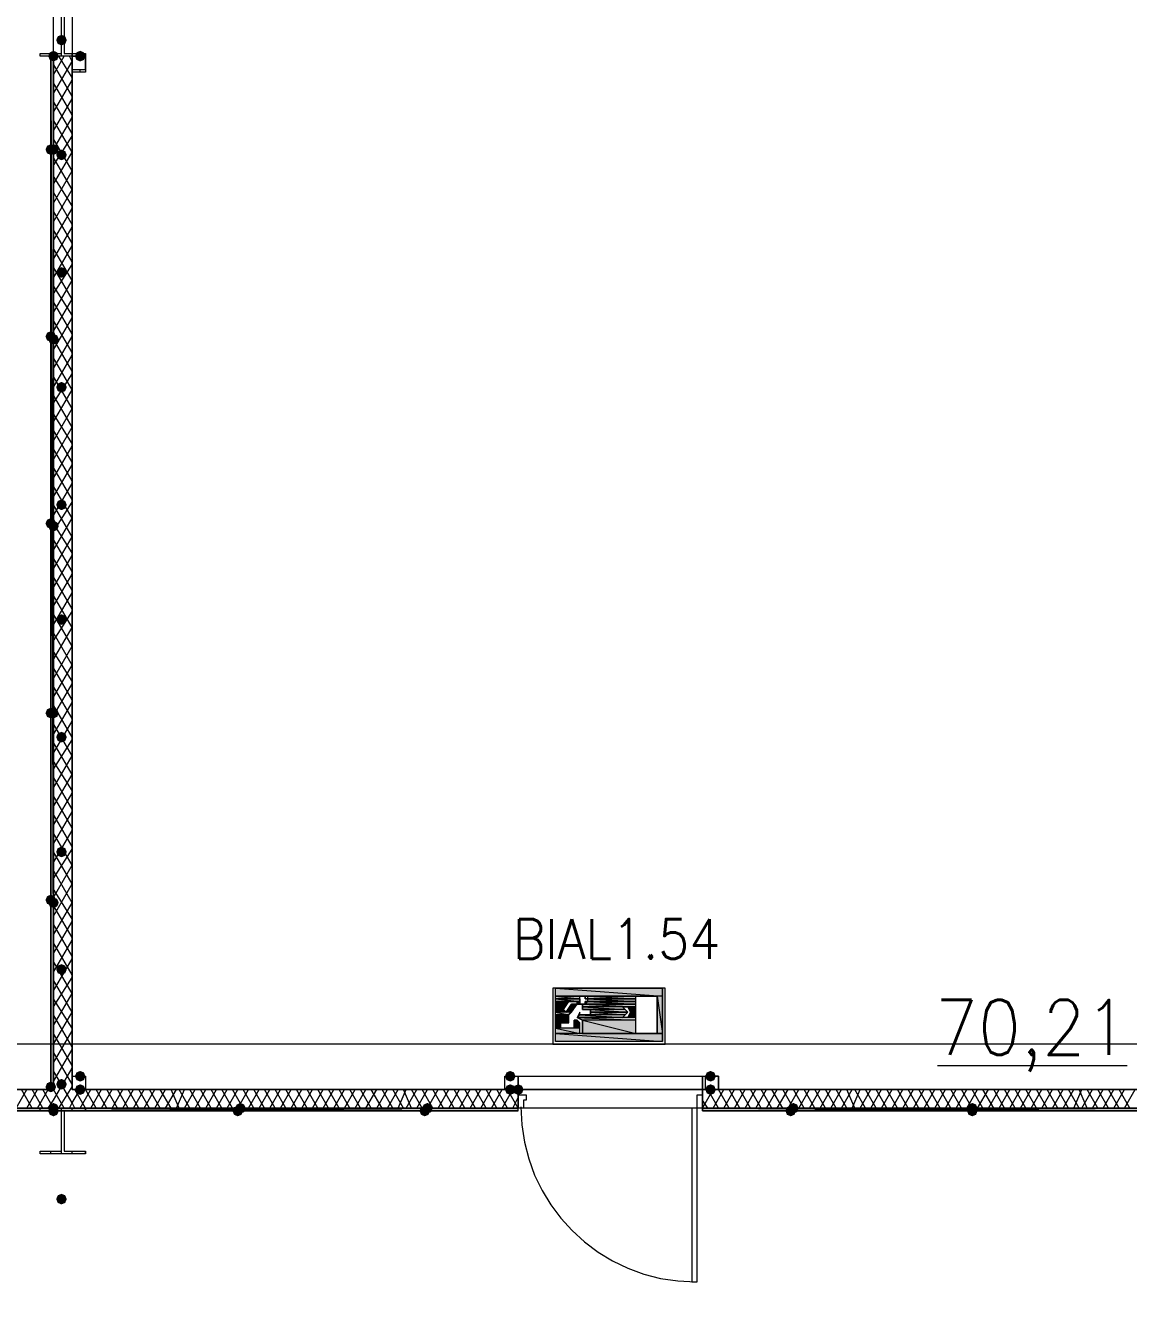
# Model space of a CAD drawing. Header units: millimetres. Extents: x 0 to 420, y 0 to 297.
# Drawn here: x 277.43 to 294.92, y 184.47 to 204.62 of the extents above; entities that cross this region are included whole.
import ezdxf

# ---------------------------------------------------------------- set-up
doc = ezdxf.new("R2010")
doc.units = ezdxf.units.MM
doc.styles.get("Standard").update_dxf_attribs({"font": 'STANDARD'})

msp = doc.modelspace()

# ---------------------------------------------------------------- hatches: boundary and pattern name
for color, points in [(7, [(278.087667, 204.385333), (278.062796, 204.325537), (278.003, 204.300667), (277.943204, 204.325537), (277.918333, 204.385333), (277.943204, 204.445129), (278.003, 204.47), (278.062796, 204.445129)]), (7, [(277.960667, 204.131333), (277.935796, 204.071537), (277.876, 204.046667), (277.816204, 204.071537), (277.791333, 204.131333), (277.816204, 204.191129), (277.876, 204.216), (277.935796, 204.191129)]), (7, [(278.384, 204.131333), (278.359129, 204.071537), (278.299333, 204.046667), (278.239537, 204.071537), (278.214667, 204.131333), (278.239537, 204.191129), (278.299333, 204.216), (278.359129, 204.191129)]), (254, [(277.918333, 202.649667), (277.893462, 202.589871), (277.833667, 202.565), (277.773871, 202.589871), (277.749, 202.649667), (277.773871, 202.709462), (277.833667, 202.734333), (277.893462, 202.709463)]), (254, [(277.960667, 202.649667), (277.935796, 202.589871), (277.876, 202.565), (277.816204, 202.589871), (277.791333, 202.649667), (277.816204, 202.709462), (277.876, 202.734333), (277.935796, 202.709463)]), (7, [(278.087667, 202.565), (278.062796, 202.505204), (278.003, 202.480333), (277.943204, 202.505204), (277.918333, 202.565), (277.943204, 202.624796), (278.003, 202.649667), (278.062796, 202.624796)]), (7, [(278.087667, 200.702333), (278.062796, 200.642537), (278.003, 200.617667), (277.943204, 200.642537), (277.918333, 200.702333), (277.943204, 200.762129), (278.003, 200.787), (278.062796, 200.762129)]), (254, [(277.918333, 199.686333), (277.893462, 199.626537), (277.833667, 199.601667), (277.773871, 199.626537), (277.749, 199.686333), (277.773871, 199.746129), (277.833667, 199.771), (277.893462, 199.746129)]), (254, [(277.960667, 199.644), (277.935796, 199.584204), (277.876, 199.559333), (277.816204, 199.584204), (277.791333, 199.644), (277.816204, 199.703796), (277.876, 199.728667), (277.935796, 199.703796)]), (7, [(278.087667, 198.882), (278.062796, 198.822204), (278.003, 198.797333), (277.943204, 198.822204), (277.918333, 198.882), (277.943204, 198.941796), (278.003, 198.966667), (278.062796, 198.941796)]), (7, [(278.087667, 197.019333), (278.062796, 196.959537), (278.003, 196.934667), (277.943204, 196.959537), (277.918333, 197.019333), (277.943204, 197.079129), (278.003, 197.104), (278.062796, 197.079129)]), (254, [(277.918333, 196.723), (277.893462, 196.663204), (277.833667, 196.638333), (277.773871, 196.663204), (277.749, 196.723), (277.773871, 196.782796), (277.833667, 196.807667), (277.893462, 196.782796)]), (254, [(277.960667, 196.680667), (277.935796, 196.620871), (277.876, 196.596), (277.816204, 196.620871), (277.791333, 196.680667), (277.816204, 196.740462), (277.876, 196.765333), (277.935796, 196.740463)]), (7, [(278.087667, 195.199), (278.062796, 195.139204), (278.003, 195.114333), (277.943204, 195.139204), (277.918333, 195.199), (277.943204, 195.258796), (278.003, 195.283667), (278.062796, 195.258796)]), (254, [(277.918333, 193.717333), (277.893462, 193.657537), (277.833667, 193.632667), (277.773871, 193.657537), (277.749, 193.717333), (277.773871, 193.777129), (277.833667, 193.802), (277.893462, 193.777129)]), (254, [(277.960667, 193.717333), (277.935796, 193.657537), (277.876, 193.632667), (277.816204, 193.657537), (277.791333, 193.717333), (277.816204, 193.777129), (277.876, 193.802), (277.935796, 193.777129)]), (7, [(278.087667, 193.336333), (278.062796, 193.276537), (278.003, 193.251667), (277.943204, 193.276537), (277.918333, 193.336333), (277.943204, 193.396129), (278.003, 193.421), (278.062796, 193.396129)]), (7, [(278.087667, 191.516), (278.062796, 191.456204), (278.003, 191.431333), (277.943204, 191.456204), (277.918333, 191.516), (277.943204, 191.575796), (278.003, 191.600667), (278.062796, 191.575796)]), (254, [(277.918333, 190.754), (277.893462, 190.694204), (277.833667, 190.669333), (277.773871, 190.694204), (277.749, 190.754), (277.773871, 190.813796), (277.833667, 190.838667), (277.893462, 190.813796)]), (254, [(277.960667, 190.711667), (277.935796, 190.651871), (277.876, 190.627), (277.816204, 190.651871), (277.791333, 190.711667), (277.816204, 190.771462), (277.876, 190.796333), (277.935796, 190.771463)]), (7, [(278.087667, 189.653333), (278.062796, 189.593537), (278.003, 189.568667), (277.943204, 189.593537), (277.918333, 189.653333), (277.943204, 189.713129), (278.003, 189.738), (278.062796, 189.713129)]), (82, [(286.258001, 189.229999), (286.300334, 189.229999)]), (82, [(286.215667, 189.187666), (286.215667, 189.145333)]), (82, [(286.300334, 189.102999), (286.258001, 189.102999)]), (82, [(286.300334, 189.187666), (286.342667, 189.187666)]), (82, [(286.300334, 189.187666), (286.342667, 189.187666)]), (82, [(286.300334, 189.145333), (286.342667, 189.145333)]), (82, [(286.342667, 189.145333), (286.300334, 189.145333)]), (82, [(286.131001, 188.848999), (286.173334, 188.848999)]), (7, [(278.384, 187.96), (278.359129, 187.900204), (278.299333, 187.875333), (278.239537, 187.900204), (278.214667, 187.96), (278.239537, 188.019796), (278.299333, 188.044667), (278.359129, 188.019796)]), (7, [(285.199667, 187.96), (285.174796, 187.900204), (285.115, 187.875333), (285.055204, 187.900204), (285.030333, 187.96), (285.055204, 188.019796), (285.115, 188.044667), (285.174796, 188.019796)]), (7, [(288.374667, 187.96), (288.349796, 187.900204), (288.29, 187.875333), (288.230204, 187.900204), (288.205333, 187.96), (288.230204, 188.019796), (288.29, 188.044667), (288.349796, 188.019796)]), (254, [(277.918333, 187.790667), (277.893462, 187.730871), (277.833667, 187.706), (277.773871, 187.730871), (277.749, 187.790667), (277.773871, 187.850462), (277.833667, 187.875333), (277.893462, 187.850463)]), (7, [(278.087667, 187.833), (278.062796, 187.773204), (278.003, 187.748333), (277.943204, 187.773204), (277.918333, 187.833), (277.943204, 187.892796), (278.003, 187.917667), (278.062796, 187.892796)]), (7, [(278.384, 187.748333), (278.359129, 187.688538), (278.299333, 187.663667), (278.239537, 187.688538), (278.214667, 187.748333), (278.239537, 187.808129), (278.299333, 187.833), (278.359129, 187.808129)]), (7, [(285.199667, 187.748333), (285.174796, 187.688538), (285.115, 187.663667), (285.055204, 187.688538), (285.030333, 187.748333), (285.055204, 187.808129), (285.115, 187.833), (285.174796, 187.808129)]), (7, [(285.326667, 187.748333), (285.301796, 187.688538), (285.242, 187.663667), (285.182204, 187.688538), (285.157333, 187.748333), (285.182204, 187.808129), (285.242, 187.833), (285.301796, 187.808129)]), (7, [(288.374667, 187.748333), (288.349796, 187.688538), (288.29, 187.663667), (288.230204, 187.688538), (288.205333, 187.748333), (288.230204, 187.808129), (288.29, 187.833), (288.349796, 187.808129)]), (7, [(277.960667, 187.452), (277.935796, 187.392204), (277.876, 187.367333), (277.816204, 187.392204), (277.791333, 187.452), (277.816204, 187.511796), (277.876, 187.536667), (277.935796, 187.511796)]), (254, [(277.960667, 187.452), (277.935796, 187.392204), (277.876, 187.367333), (277.816204, 187.392204), (277.791333, 187.452), (277.816204, 187.511796), (277.876, 187.536667), (277.935796, 187.511796)]), (254, [(277.960667, 187.409667), (277.935796, 187.349871), (277.876, 187.325), (277.816204, 187.349871), (277.791333, 187.409667), (277.816204, 187.469462), (277.876, 187.494333), (277.935796, 187.469463)]), (254, [(280.881667, 187.409667), (280.856796, 187.349871), (280.797, 187.325), (280.737204, 187.349871), (280.712333, 187.409667), (280.737204, 187.469462), (280.797, 187.494333), (280.856796, 187.469463)]), (254, [(280.924, 187.452), (280.899129, 187.392204), (280.839333, 187.367333), (280.779538, 187.392204), (280.754667, 187.452), (280.779537, 187.511796), (280.839333, 187.536667), (280.899129, 187.511796)]), (254, [(283.845, 187.409667), (283.820129, 187.349871), (283.760333, 187.325), (283.700538, 187.349871), (283.675667, 187.409667), (283.700537, 187.469462), (283.760333, 187.494333), (283.820129, 187.469463)]), (254, [(283.887333, 187.452), (283.862462, 187.392204), (283.802667, 187.367333), (283.742871, 187.392204), (283.718, 187.452), (283.742871, 187.511796), (283.802667, 187.536667), (283.862462, 187.511796)]), (254, [(289.644667, 187.409667), (289.619796, 187.349871), (289.56, 187.325), (289.500204, 187.349871), (289.475333, 187.409667), (289.500204, 187.469462), (289.56, 187.494333), (289.619796, 187.469463)]), (254, [(289.687, 187.452), (289.662129, 187.392204), (289.602333, 187.367333), (289.542537, 187.392204), (289.517667, 187.452), (289.542537, 187.511796), (289.602333, 187.536667), (289.662129, 187.511796)]), (254, [(292.523333, 187.452), (292.498462, 187.392204), (292.438667, 187.367333), (292.378871, 187.392204), (292.354, 187.452), (292.378871, 187.511796), (292.438667, 187.536667), (292.498462, 187.511796)]), (254, [(292.523333, 187.409667), (292.498462, 187.349871), (292.438667, 187.325), (292.378871, 187.349871), (292.354, 187.409667), (292.378871, 187.469462), (292.438667, 187.494333), (292.498462, 187.469463)]), (7, [(278.087667, 186.012667), (278.062796, 185.952871), (278.003, 185.928), (277.943204, 185.952871), (277.918333, 186.012667), (277.943204, 186.072462), (278.003, 186.097333), (278.062796, 186.072463)])]:
    msp.add_hatch(color=color).paths.add_polyline_path(points, flags=0)
h = msp.add_hatch(color=7)
h.paths.add_polyline_path([(277.876, 204.131333), (277.833667, 204.131333), (277.876, 187.790667)], flags=0)
h.paths.add_polyline_path([(277.833667, 204.131333), (277.876, 187.790667), (277.833667, 187.790667)], flags=0)
h = msp.add_hatch(color=82)
h.paths.add_polyline_path([(287.528001, 189.356999), (285.834667, 189.356999), (287.528001, 189.229999)], flags=0)
h.paths.add_polyline_path([(285.834667, 189.356999), (287.528001, 189.229999), (285.834667, 189.229999)], flags=0)
h = msp.add_hatch(color=82)
h.paths.add_polyline_path([(285.834667, 189.229999), (287.104667, 189.229999)], flags=0)
h.paths.add_polyline_path([(287.104667, 189.229999), (285.834667, 189.229999)], flags=0)
h = msp.add_hatch(color=82)
h.paths.add_polyline_path([(286.215667, 189.229999), (285.834667, 189.229999)], flags=0)
h.paths.add_polyline_path([(286.215667, 189.229999), (285.834667, 189.229999), (286.258001, 189.229999)], flags=0)
h = msp.add_hatch(color=82)
h.paths.add_polyline_path([(286.215667, 189.229999), (285.834667, 189.229999), (286.215667, 189.187666)], flags=0)
h.paths.add_polyline_path([(285.834667, 189.229999), (286.215667, 189.187666), (285.834667, 189.187666)], flags=0)
h = msp.add_hatch(color=82)
h.paths.add_polyline_path([(286.258001, 189.229999), (286.215667, 189.229999)], flags=0)
h.paths.add_polyline_path([(286.215667, 189.229999), (286.258001, 189.229999)], flags=0)
h = msp.add_hatch(color=82)
h.paths.add_polyline_path([(286.258001, 189.229999), (287.104667, 189.229999)], flags=0)
h.paths.add_polyline_path([(287.104667, 189.229999), (286.258001, 189.229999)], flags=0)
h = msp.add_hatch(color=82)
h.paths.add_polyline_path([(286.258001, 189.229999), (287.104667, 189.229999)], flags=0)
h.paths.add_polyline_path([(287.104667, 189.229999), (286.258001, 189.229999)], flags=0)
h = msp.add_hatch(color=82)
h.paths.add_polyline_path([(286.300334, 189.229999), (287.104667, 189.229999)], flags=0)
h.paths.add_polyline_path([(287.104667, 189.229999), (286.300334, 189.229999)], flags=0)
h = msp.add_hatch(color=82)
h.paths.add_polyline_path([(287.104667, 189.229999), (286.342667, 189.229999), (287.104667, 189.187666)], flags=0)
h.paths.add_polyline_path([(286.342667, 189.229999), (287.104667, 189.187666), (286.342667, 189.187666)], flags=0)
h = msp.add_hatch(color=82)
h.paths.add_polyline_path([(287.528001, 189.229999), (287.443334, 189.229999), (287.528001, 188.637333)], flags=0)
h.paths.add_polyline_path([(287.443334, 189.229999), (287.528001, 188.637333), (287.443334, 188.637333)], flags=0)
h = msp.add_hatch(color=82)
h.paths.add_polyline_path([(285.834667, 189.187666), (286.215667, 189.187666)], flags=0)
h.paths.add_polyline_path([(286.215667, 189.187666), (285.834667, 189.187666)], flags=0)
h = msp.add_hatch(color=82)
h.paths.add_polyline_path([(285.834667, 189.187666), (286.215667, 189.187666)], flags=0)
h.paths.add_polyline_path([(286.215667, 189.187666), (285.834667, 189.187666)], flags=0)
h = msp.add_hatch(color=82)
h.paths.add_polyline_path([(286.215667, 189.187666), (285.834667, 189.187666), (286.215667, 189.145333)], flags=0)
h.paths.add_polyline_path([(285.834667, 189.187666), (286.215667, 189.145333), (285.834667, 189.145333)], flags=0)
h = msp.add_hatch(color=82)
h.paths.add_polyline_path([(285.834667, 189.145333), (286.215667, 189.145333)], flags=0)
h.paths.add_polyline_path([(286.215667, 189.145333), (285.834667, 189.145333)], flags=0)
h = msp.add_hatch(color=82)
h.paths.add_polyline_path([(286.046334, 189.145333), (285.834667, 189.145333), (285.961667, 189.018333)], flags=0)
h.paths.add_polyline_path([(285.834667, 189.145333), (285.961667, 189.018333), (285.834667, 189.018333)], flags=0)
h = msp.add_hatch(color=82)
h.paths.add_polyline_path([(285.961667, 189.018333), (285.834667, 189.018333), (286.004001, 188.975999)], flags=0)
h.paths.add_polyline_path([(285.834667, 189.018333), (286.004001, 188.975999), (285.834667, 188.975999)], flags=0)
h = msp.add_hatch(color=82)
h.paths.add_polyline_path([(286.173334, 189.102999), (286.088667, 189.102999), (286.088667, 188.975999)], flags=0)
h.paths.add_polyline_path([(286.088667, 189.102999), (286.088667, 188.975999), (286.004001, 188.975999)], flags=0)
h = msp.add_hatch(color=82)
h.paths.add_polyline_path([(286.173334, 189.145333), (286.215667, 189.145333)], flags=0)
h.paths.add_polyline_path([(286.215667, 189.145333), (286.173334, 189.145333)], flags=0)
h = msp.add_hatch(color=82)
h.paths.add_polyline_path([(286.173334, 189.145333), (286.215667, 189.145333)], flags=0)
h.paths.add_polyline_path([(286.215667, 189.145333), (286.173334, 189.145333)], flags=0)
h = msp.add_hatch(color=82)
h.paths.add_polyline_path([(286.215667, 189.145333), (286.173334, 189.145333), (286.215667, 189.102999)], flags=0)
h.paths.add_polyline_path([(286.173334, 189.145333), (286.215667, 189.102999), (286.173334, 189.102999)], flags=0)
h = msp.add_hatch(color=82)
h.paths.add_polyline_path([(286.173334, 189.102999), (286.215667, 189.102999)], flags=0)
h.paths.add_polyline_path([(286.215667, 189.102999), (286.173334, 189.102999)], flags=0)
h = msp.add_hatch(color=82)
h.paths.add_polyline_path([(286.173334, 189.102999), (286.215667, 189.102999)], flags=0)
h.paths.add_polyline_path([(286.215667, 189.102999), (286.173334, 189.102999)], flags=0)
h = msp.add_hatch(color=82)
h.paths.add_polyline_path([(286.215667, 189.145333), (286.215667, 189.102999)], flags=0)
h.paths.add_polyline_path([(286.215667, 189.102999), (286.215667, 189.145333)], flags=0)
h = msp.add_hatch(color=82)
h.paths.add_polyline_path([(286.215667, 189.102999), (286.258001, 189.102999)], flags=0)
h.paths.add_polyline_path([(286.258001, 189.102999), (286.215667, 189.102999)], flags=0)
h = msp.add_hatch(color=82)
h.paths.add_polyline_path([(286.215667, 189.102999), (286.258001, 189.102999)], flags=0)
h.paths.add_polyline_path([(286.258001, 189.102999), (286.215667, 189.102999)], flags=0)
h = msp.add_hatch(color=82)
h.paths.add_polyline_path([(286.215667, 189.102999), (287.104667, 189.102999)], flags=0)
h.paths.add_polyline_path([(287.104667, 189.102999), (286.215667, 189.102999)], flags=0)
h = msp.add_hatch(color=82)
h.paths.add_polyline_path([(287.104667, 189.102999), (286.258001, 189.102999), (287.104667, 189.060666)], flags=0)
h.paths.add_polyline_path([(286.258001, 189.102999), (287.104667, 189.060666), (286.258001, 189.060666)], flags=0)
h = msp.add_hatch(color=82)
h.paths.add_polyline_path([(286.893001, 189.060666), (286.258001, 189.060666), (286.935334, 189.018333)], flags=0)
h.paths.add_polyline_path([(286.258001, 189.060666), (286.935334, 189.018333), (286.258001, 189.018333)], flags=0)
h = msp.add_hatch(color=82)
h.paths.add_polyline_path([(287.104667, 189.145333), (286.342667, 189.145333), (287.104667, 189.102999)], flags=0)
h.paths.add_polyline_path([(286.342667, 189.145333), (287.104667, 189.102999), (286.300334, 189.102999)], flags=0)
h = msp.add_hatch(color=82)
h.paths.add_polyline_path([(286.300334, 189.145333), (286.300334, 189.102999)], flags=0)
h.paths.add_polyline_path([(286.300334, 189.102999), (286.300334, 189.145333)], flags=0)
h = msp.add_hatch(color=82)
h.paths.add_polyline_path([(286.300334, 189.102999), (287.104667, 189.102999)], flags=0)
h.paths.add_polyline_path([(287.104667, 189.102999), (286.300334, 189.102999)], flags=0)
h = msp.add_hatch(color=82)
h.paths.add_polyline_path([(286.300334, 189.102999), (287.104667, 189.102999)], flags=0)
h.paths.add_polyline_path([(287.104667, 189.102999), (286.300334, 189.102999)], flags=0)
h = msp.add_hatch(color=82)
h.paths.add_polyline_path([(286.300334, 189.102999), (287.104667, 189.102999)], flags=0)
h.paths.add_polyline_path([(287.104667, 189.102999), (286.300334, 189.102999)], flags=0)
h = msp.add_hatch(color=82)
h.paths.add_polyline_path([(286.300334, 189.102999), (287.104667, 189.102999)], flags=0)
h.paths.add_polyline_path([(287.104667, 189.102999), (286.300334, 189.102999)], flags=0)
h = msp.add_hatch(color=82)
h.paths.add_polyline_path([(286.342667, 189.187666), (287.104667, 189.187666)], flags=0)
h.paths.add_polyline_path([(287.104667, 189.187666), (286.342667, 189.187666)], flags=0)
h = msp.add_hatch(color=82)
h.paths.add_polyline_path([(286.342667, 189.187666), (287.104667, 189.187666)], flags=0)
h.paths.add_polyline_path([(287.104667, 189.187666), (286.342667, 189.187666)], flags=0)
h = msp.add_hatch(color=82)
h.paths.add_polyline_path([(286.342667, 189.187666), (287.104667, 189.187666)], flags=0)
h.paths.add_polyline_path([(287.104667, 189.187666), (286.342667, 189.187666)], flags=0)
h = msp.add_hatch(color=82)
h.paths.add_polyline_path([(287.104667, 189.187666), (286.342667, 189.187666), (287.104667, 189.145333)], flags=0)
h.paths.add_polyline_path([(286.342667, 189.187666), (287.104667, 189.145333), (286.342667, 189.145333)], flags=0)
h = msp.add_hatch(color=82)
h.paths.add_polyline_path([(286.342667, 189.145333), (287.104667, 189.145333)], flags=0)
h.paths.add_polyline_path([(287.104667, 189.145333), (286.342667, 189.145333)], flags=0)
h = msp.add_hatch(color=82)
h.paths.add_polyline_path([(286.342667, 189.145333), (287.104667, 189.145333)], flags=0)
h.paths.add_polyline_path([(287.104667, 189.145333), (286.342667, 189.145333)], flags=0)
h = msp.add_hatch(color=82)
h.paths.add_polyline_path([(286.342667, 189.145333), (287.104667, 189.145333)], flags=0)
h.paths.add_polyline_path([(287.104667, 189.145333), (286.342667, 189.145333)], flags=0)
h = msp.add_hatch(color=82)
h.paths.add_polyline_path([(286.342667, 189.145333), (287.104667, 189.145333)], flags=0)
h.paths.add_polyline_path([(287.104667, 189.145333), (286.342667, 189.145333)], flags=0)
h = msp.add_hatch(color=82)
h.paths.add_polyline_path([(286.342667, 189.145333), (287.104667, 189.145333)], flags=0)
h.paths.add_polyline_path([(287.104667, 189.145333), (286.342667, 189.145333)], flags=0)
h = msp.add_hatch(color=82)
h.paths.add_polyline_path([(286.935334, 189.018333), (286.385001, 189.018333), (286.977667, 188.975999)], flags=0)
h.paths.add_polyline_path([(286.385001, 189.018333), (286.977667, 188.975999), (286.385001, 188.975999)], flags=0)
h = msp.add_hatch(color=82)
h.paths.add_polyline_path([(287.104667, 189.060666), (286.977667, 189.060666), (287.104667, 188.975999)], flags=0)
h.paths.add_polyline_path([(286.977667, 189.060666), (287.104667, 188.975999), (287.020001, 188.975999)], flags=0)
h = msp.add_hatch(color=82)
h.paths.add_polyline_path([(286.088667, 188.975999), (285.834667, 188.975999), (286.046334, 188.933666)], flags=0)
h.paths.add_polyline_path([(285.834667, 188.975999), (286.046334, 188.933666), (285.834667, 188.933666)], flags=0)
h = msp.add_hatch(color=82)
h.paths.add_polyline_path([(286.046334, 188.933666), (285.834667, 188.933666), (286.046334, 188.806666)], flags=0)
h.paths.add_polyline_path([(285.834667, 188.933666), (286.046334, 188.806666), (285.834667, 188.806666)], flags=0)
h = msp.add_hatch(color=82)
h.paths.add_polyline_path([(286.173334, 188.848999), (286.131001, 188.848999), (286.215667, 188.806666)], flags=0)
h.paths.add_polyline_path([(286.131001, 188.848999), (286.215667, 188.806666), (286.131001, 188.806666)], flags=0)
h = msp.add_hatch(color=82)
h.paths.add_polyline_path([(286.935334, 188.933666), (286.215667, 188.933666), (286.893001, 188.891333)], flags=0)
h.paths.add_polyline_path([(286.215667, 188.933666), (286.893001, 188.891333), (286.173334, 188.891333)], flags=0)
h = msp.add_hatch(color=82)
h.paths.add_polyline_path([(287.104667, 188.891333), (286.173334, 188.891333), (287.104667, 188.848999)], flags=0)
h.paths.add_polyline_path([(286.173334, 188.891333), (287.104667, 188.848999), (286.258001, 188.848999)], flags=0)
h = msp.add_hatch(color=82)
h.paths.add_polyline_path([(287.104667, 188.848999), (286.258001, 188.848999), (287.104667, 188.637333)], flags=0)
h.paths.add_polyline_path([(286.258001, 188.848999), (287.104667, 188.637333), (286.258001, 188.637333)], flags=0)
h = msp.add_hatch(color=82)
h.paths.add_polyline_path([(286.385001, 188.975999), (286.469667, 188.975999)], flags=0)
h.paths.add_polyline_path([(286.469667, 188.975999), (286.385001, 188.975999)], flags=0)
h = msp.add_hatch(color=82)
h.paths.add_polyline_path([(286.977667, 188.975999), (286.385001, 188.975999), (286.935334, 188.933666)], flags=0)
h.paths.add_polyline_path([(286.385001, 188.975999), (286.935334, 188.933666), (286.385001, 188.933666)], flags=0)
h = msp.add_hatch(color=82)
h.paths.add_polyline_path([(287.104667, 188.975999), (287.020001, 188.975999), (287.104667, 188.891333)], flags=0)
h.paths.add_polyline_path([(287.020001, 188.975999), (287.104667, 188.891333), (286.977667, 188.891333)], flags=0)
h = msp.add_hatch(color=82)
h.paths.add_polyline_path([(285.919334, 188.806666), (285.834667, 188.806666), (285.919334, 188.721999)], flags=0)
h.paths.add_polyline_path([(285.834667, 188.806666), (285.919334, 188.721999), (285.834667, 188.721999)], flags=0)
h = msp.add_hatch(color=82)
h.paths.add_polyline_path([(286.215667, 188.721999), (285.834667, 188.721999), (286.215667, 188.637333)], flags=0)
h.paths.add_polyline_path([(285.834667, 188.721999), (286.215667, 188.637333), (285.834667, 188.637333)], flags=0)
h = msp.add_hatch(color=82)
h.paths.add_polyline_path([(287.528001, 188.637333), (285.834667, 188.637333), (287.528001, 188.510333)], flags=0)
h.paths.add_polyline_path([(285.834667, 188.637333), (287.528001, 188.510333), (285.834667, 188.510333)], flags=0)
h = msp.add_hatch(color=82)
h.paths.add_polyline_path([(286.215667, 188.806666), (286.131001, 188.806666), (286.215667, 188.721999)], flags=0)
h.paths.add_polyline_path([(286.131001, 188.806666), (286.215667, 188.721999), (286.131001, 188.721999)], flags=0)
h = msp.add_hatch(color=82)
h.paths.add_polyline_path([(286.258001, 188.637333), (287.528001, 188.637333)], flags=0)
h.paths.add_polyline_path([(287.528001, 188.637333), (286.258001, 188.637333)], flags=0)
h = msp.add_hatch(color=7)
h.paths.add_polyline_path([(277.876, 187.452), (270.806333, 187.452), (277.876, 187.409667)], flags=0)
h.paths.add_polyline_path([(270.806333, 187.452), (277.876, 187.409667), (270.806333, 187.409667)], flags=0)
h = msp.add_hatch(color=7)
h.paths.add_polyline_path([(285.242, 187.452), (277.876, 187.452), (285.242, 187.409667)], flags=0)
h.paths.add_polyline_path([(277.876, 187.452), (285.242, 187.409667), (277.876, 187.409667)], flags=0)
h = msp.add_hatch(color=7)
h.paths.add_polyline_path([(295.275, 187.452), (288.163, 187.452), (295.275, 187.409667)], flags=0)
h.paths.add_polyline_path([(288.163, 187.452), (295.275, 187.409667), (288.163, 187.409667)], flags=0)

# ---------------------------------------------------------------- linework, layer by layer
at = {"color": 43, "lineweight": 0}
for points in [[(277.876, 187.748333), (277.876, 222.25), (260.265333, 222.25), (260.265333, 187.748333)], [(278.172333, 187.748333), (295.275, 187.748333), (295.275, 222.25), (278.172333, 222.25)]]:
    msp.add_lwpolyline(points, close=True, dxfattribs=at)
at = {"color": 7, "lineweight": 0}
for points in [[(278.384, 204.131333), (277.664333, 204.131333), (277.664333, 204.173667), (278.003, 204.173667), (278.003, 204.808667), (277.664333, 204.808667), (277.664333, 204.851), (278.384, 204.851), (278.384, 204.808667), (278.045333, 204.808667), (278.045333, 204.173667), (278.384, 204.173667)], [(277.876, 204.131333), (277.833667, 204.131333), (277.876, 187.790667)], [(277.833667, 204.131333), (277.876, 187.790667), (277.833667, 187.790667)], [(277.833667, 204.131333), (277.833667, 187.790667), (277.876, 187.790667), (277.876, 204.131333)], [(277.833667, 204.131333), (277.833667, 187.790667), (277.876, 187.790667), (277.876, 204.131333)], [(278.384, 203.877333), (278.172333, 203.877333), (278.172333, 204.131333), (278.384, 204.131333)], [(278.384, 203.919667), (278.384, 204.131333), (278.172333, 204.131333), (278.172333, 203.919667)], [(278.384, 187.748333), (278.172333, 187.748333), (278.172333, 187.96), (278.384, 187.96), (278.384, 187.748333), (278.172333, 187.748333), (278.172333, 187.96), (278.384, 187.96)], [(285.030333, 187.96), (285.242, 187.96), (285.242, 187.748333), (285.030333, 187.748333), (285.030333, 187.96), (285.242, 187.96), (285.242, 187.748333), (285.030333, 187.748333)], [(288.163, 187.96), (288.417, 187.96), (288.417, 187.748333), (288.163, 187.748333)], [(288.205333, 187.96), (288.205333, 187.748333), (288.417, 187.748333), (288.417, 187.96)], [(285.369, 187.663667), (285.369, 187.579), (285.326667, 187.579), (285.326667, 187.452), (285.242, 187.452), (285.242, 187.663667)], [(288.163, 187.663667), (288.163, 187.452), (288.078333, 187.452), (288.078333, 187.579), (288.078333, 187.663667)], [(277.876, 187.452), (270.806333, 187.452), (277.876, 187.409667)], [(270.806333, 187.452), (277.876, 187.409667), (270.806333, 187.409667)], [(270.806333, 187.409667), (270.806333, 187.452), (277.876, 187.452), (277.876, 187.409667), (270.806333, 187.409667), (277.876, 187.409667), (277.876, 187.452), (270.806333, 187.452)], [(278.384, 186.732333), (277.664333, 186.732333), (277.664333, 186.774667), (278.003, 186.774667), (278.003, 187.409667), (277.664333, 187.409667), (277.664333, 187.452), (278.384, 187.452), (278.384, 187.409667), (278.045333, 187.409667), (278.045333, 186.774667), (278.384, 186.774667)], [(285.242, 187.452), (277.876, 187.452), (285.242, 187.409667)], [(277.876, 187.452), (285.242, 187.409667), (277.876, 187.409667)], [(285.242, 187.452), (277.876, 187.452), (277.876, 187.409667), (285.242, 187.409667)], [(285.242, 187.452), (277.876, 187.452), (277.876, 187.409667), (285.242, 187.409667)], [(288.078333, 184.700333), (288.078333, 187.452), (287.993667, 187.452), (287.993667, 184.700333)], [(295.275, 187.452), (288.163, 187.452), (295.275, 187.409667)], [(288.163, 187.452), (295.275, 187.409667), (288.163, 187.409667)], [(288.163, 187.409667), (288.163, 187.452), (295.275, 187.452), (295.275, 187.409667), (288.163, 187.409667), (295.275, 187.409667), (295.275, 187.452), (288.163, 187.452)]]:
    msp.add_lwpolyline(points, close=True, dxfattribs=at)
for points in [[(278.003, 204.131333), (278.003, 204.851)], [(277.664333, 204.131333), (277.664333, 204.173667)], [(277.833667, 204.131333), (277.833667, 204.173667)], [(277.833667, 187.790667), (277.833667, 204.131333), (277.876, 187.790667), (277.876, 204.131333)], [(277.876, 203.835), (278.045333, 204.131333)], [(278.172333, 187.748333), (278.172333, 204.131333), (277.876, 204.131333), (277.876, 187.748333)], [(278.172333, 203.792667), (277.960667, 204.131333)], [(278.172333, 204.046667), (278.13, 204.131333)], [(278.172333, 204.131333), (278.172333, 204.173667)], [(278.384, 204.131333), (278.384, 204.173667)], [(277.876, 203.538667), (278.172333, 204.046667)], [(278.172333, 203.496333), (277.876, 204.004333)], [(277.876, 203.242333), (278.172333, 203.750333)], [(278.299333, 203.877333), (278.299333, 203.919667)], [(278.172333, 203.2), (277.876, 203.708)], [(277.876, 202.946), (278.172333, 203.454)], [(278.172333, 202.903667), (277.876, 203.411667)], [(277.876, 202.649667), (278.172333, 203.157667)], [(278.172333, 202.607333), (277.876, 203.115333)], [(277.876, 202.395667), (278.172333, 202.861333)], [(278.172333, 202.311), (277.876, 202.819)], [(277.876, 202.099333), (278.172333, 202.607333)], [(278.172333, 202.014667), (277.876, 202.522667)], [(277.876, 201.803), (278.172333, 202.311)], [(278.172333, 201.760667), (277.876, 202.226333)], [(277.876, 201.506667), (278.172333, 202.014667)], [(278.172333, 201.464333), (277.876, 201.972333)], [(277.876, 201.210333), (278.172333, 201.718333)], [(278.172333, 201.168), (277.876, 201.676)], [(277.876, 200.914), (278.172333, 201.422)], [(278.172333, 200.871667), (277.876, 201.379667)], [(277.876, 200.617667), (278.172333, 201.125667)], [(278.172333, 200.575333), (277.876, 201.083333)], [(277.876, 200.363667), (278.172333, 200.829333)], [(278.172333, 200.279), (277.876, 200.787)], [(277.876, 200.067333), (278.172333, 200.575333)], [(278.172333, 200.025), (277.876, 200.490667)], [(277.876, 199.771), (278.172333, 200.279)], [(278.172333, 199.728667), (277.876, 200.236667)], [(277.876, 199.474667), (278.172333, 199.982667)], [(278.172333, 199.432333), (277.876, 199.940333)], [(277.876, 199.178333), (278.172333, 199.686333)], [(278.172333, 199.136), (277.876, 199.644)], [(277.876, 198.882), (278.172333, 199.39)], [(278.172333, 198.839667), (277.876, 199.347667)], [(277.876, 198.628), (278.172333, 199.093667)], [(278.172333, 198.543333), (277.876, 199.051333)], [(277.876, 198.331667), (278.172333, 198.839667)], [(278.172333, 198.247), (277.876, 198.755)], [(277.876, 198.035333), (278.172333, 198.543333)], [(278.172333, 197.993), (277.876, 198.458667)], [(277.876, 197.739), (278.172333, 198.247)], [(278.172333, 197.696667), (277.876, 198.204667)], [(277.876, 197.442667), (278.172333, 197.950667)], [(278.172333, 197.400333), (277.876, 197.908333)], [(277.876, 197.146333), (278.172333, 197.654333)], [(278.172333, 197.104), (277.876, 197.612)], [(277.876, 196.85), (278.172333, 197.358)], [(278.172333, 196.807667), (277.876, 197.315667)], [(277.876, 196.596), (278.172333, 197.061667)], [(278.172333, 196.511333), (277.876, 197.019333)], [(277.876, 196.299667), (278.172333, 196.807667)], [(278.172333, 196.257333), (277.876, 196.723)], [(277.876, 196.003333), (278.172333, 196.511333)], [(278.172333, 195.961), (277.876, 196.469)], [(277.876, 195.707), (278.172333, 196.215)], [(278.172333, 195.664667), (277.876, 196.172667)], [(277.876, 195.410667), (278.172333, 195.918667)], [(278.172333, 195.368333), (277.876, 195.876333)], [(277.876, 195.114333), (278.172333, 195.622333)], [(278.172333, 195.072), (277.876, 195.58)], [(277.876, 194.860333), (278.172333, 195.326)], [(278.172333, 194.775667), (277.876, 195.283667)], [(277.876, 194.564), (278.172333, 195.072)], [(278.172333, 194.479333), (277.876, 194.987333)], [(277.876, 194.267667), (278.172333, 194.775667)], [(278.172333, 194.225333), (277.876, 194.691)], [(277.876, 193.971333), (278.172333, 194.479333)], [(278.172333, 193.929), (277.876, 194.437)], [(277.876, 193.675), (278.172333, 194.183)], [(278.172333, 193.632667), (277.876, 194.140667)], [(277.876, 193.378667), (278.172333, 193.886667)], [(278.172333, 193.336333), (277.876, 193.844333)], [(277.876, 193.082333), (278.172333, 193.590333)], [(278.172333, 193.04), (277.876, 193.548)], [(277.876, 192.828333), (278.172333, 193.294)], [(278.172333, 192.743667), (277.876, 193.251667)], [(277.876, 192.532), (278.172333, 193.04)], [(278.172333, 192.489667), (277.876, 192.955333)], [(277.876, 192.235667), (278.172333, 192.743667)], [(278.172333, 192.193333), (277.876, 192.701333)], [(277.876, 191.939333), (278.172333, 192.447333)], [(278.172333, 191.897), (277.876, 192.405)], [(277.876, 191.643), (278.172333, 192.151)], [(278.172333, 191.600667), (277.876, 192.108667)], [(277.876, 191.346667), (278.172333, 191.854667)], [(278.172333, 191.304333), (277.876, 191.812333)], [(277.876, 191.092667), (278.172333, 191.558333)], [(278.172333, 191.008), (277.876, 191.516)], [(277.876, 190.796333), (278.172333, 191.304333)], [(278.172333, 190.711667), (277.876, 191.219667)], [(277.876, 190.5), (278.172333, 191.008)], [(278.172333, 190.457667), (277.876, 190.923333)], [(277.876, 190.203667), (278.172333, 190.711667)], [(278.172333, 190.161333), (277.876, 190.669333)], [(277.876, 189.907333), (278.172333, 190.415333)], [(278.172333, 189.865), (277.876, 190.373)], [(277.876, 189.611), (278.172333, 190.119)], [(278.172333, 189.568667), (277.876, 190.076667)], [(277.876, 189.314667), (278.172333, 189.822667)], [(278.172333, 189.272333), (277.876, 189.780333)], [(277.876, 189.060667), (278.172333, 189.526333)], [(278.172333, 188.976), (277.876, 189.484)], [(277.876, 188.764333), (278.172333, 189.272333)], [(278.172333, 188.722), (277.876, 189.187667)], [(277.876, 188.468), (278.172333, 188.976)], [(278.172333, 188.425667), (277.876, 188.933667)], [(277.876, 188.171667), (278.172333, 188.679667)], [(278.172333, 188.129333), (277.876, 188.637333)], [(277.876, 187.875333), (278.172333, 188.383333)], [(278.172333, 187.833), (277.876, 188.341)], [(277.876, 187.579), (278.172333, 188.087)], [(278.172333, 187.536667), (277.876, 188.044667)], [(291.888333, 188.129333), (294.894, 188.129333)], [(285.242, 187.875333), (285.242, 187.96), (286.723667, 187.96)], [(286.723667, 187.748333), (285.242, 187.748333), (285.242, 187.875333)], [(286.723667, 187.96), (288.163, 187.96), (288.163, 187.875333)], [(288.163, 187.875333), (288.163, 187.748333), (286.723667, 187.748333)], [(277.876, 187.748333), (270.806333, 187.748333)], [(277.283333, 187.452), (277.452667, 187.748333)], [(277.537333, 187.452), (277.368, 187.748333)], [(277.452667, 187.452), (277.622, 187.748333)], [(277.706667, 187.452), (277.537333, 187.748333)], [(277.622, 187.452), (277.791333, 187.748333)], [(277.876, 187.452), (277.706667, 187.748333)], [(278.045333, 187.452), (277.876, 187.748333)], [(277.960667, 187.452), (278.172333, 187.790667)], [(278.172333, 187.536667), (278.299333, 187.748333)], [(285.242, 187.748333), (278.172333, 187.748333)], [(278.384, 187.452), (278.214667, 187.748333)], [(278.299333, 187.452), (278.468667, 187.748333)], [(278.553333, 187.452), (278.384, 187.748333)], [(278.468667, 187.452), (278.638, 187.748333)], [(278.722667, 187.452), (278.553333, 187.748333)], [(278.638, 187.452), (278.807333, 187.748333)], [(278.892, 187.452), (278.722667, 187.748333)], [(278.807333, 187.452), (278.976667, 187.748333)], [(279.061333, 187.452), (278.892, 187.748333)], [(278.976667, 187.452), (279.146, 187.748333)], [(279.230667, 187.452), (279.061333, 187.748333)], [(279.146, 187.452), (279.315333, 187.748333)], [(279.4, 187.452), (279.230667, 187.748333)], [(279.315333, 187.452), (279.484667, 187.748333)], [(279.569333, 187.452), (279.4, 187.748333)], [(279.484667, 187.452), (279.654, 187.748333)], [(279.738667, 187.452), (279.569333, 187.748333)], [(279.654, 187.452), (279.823333, 187.748333)], [(279.865667, 187.452), (279.738667, 187.748333)], [(279.823333, 187.452), (279.950333, 187.748333)], [(280.035, 187.452), (279.865667, 187.748333)], [(279.950333, 187.452), (280.119667, 187.748333)], [(280.204333, 187.452), (280.035, 187.748333)], [(280.119667, 187.452), (280.289, 187.748333)], [(280.373667, 187.452), (280.204333, 187.748333)], [(280.289, 187.452), (280.458333, 187.748333)], [(280.543, 187.452), (280.373667, 187.748333)], [(280.458333, 187.452), (280.627667, 187.748333)], [(280.712333, 187.452), (280.543, 187.748333)], [(280.627667, 187.452), (280.797, 187.748333)], [(280.881667, 187.452), (280.712333, 187.748333)], [(280.797, 187.452), (280.966333, 187.748333)], [(281.051, 187.452), (280.881667, 187.748333)], [(280.966333, 187.452), (281.135667, 187.748333)], [(281.220333, 187.452), (281.051, 187.748333)], [(281.135667, 187.452), (281.305, 187.748333)], [(281.389667, 187.452), (281.220333, 187.748333)], [(281.305, 187.452), (281.474333, 187.748333)], [(281.559, 187.452), (281.389667, 187.748333)], [(281.474333, 187.452), (281.643667, 187.748333)], [(281.728333, 187.452), (281.559, 187.748333)], [(281.643667, 187.452), (281.813, 187.748333)], [(281.897667, 187.452), (281.728333, 187.748333)], [(281.813, 187.452), (281.982333, 187.748333)], [(282.067, 187.452), (281.897667, 187.748333)], [(281.982333, 187.452), (282.151667, 187.748333)], [(282.236333, 187.452), (282.067, 187.748333)], [(282.151667, 187.452), (282.321, 187.748333)], [(282.405667, 187.452), (282.236333, 187.748333)], [(282.321, 187.452), (282.490333, 187.748333)], [(282.575, 187.452), (282.405667, 187.748333)], [(282.490333, 187.452), (282.659667, 187.748333)], [(282.744333, 187.452), (282.575, 187.748333)], [(282.659667, 187.452), (282.829, 187.748333)], [(282.913667, 187.452), (282.744333, 187.748333)], [(282.829, 187.452), (282.998333, 187.748333)], [(283.083, 187.452), (282.913667, 187.748333)], [(282.998333, 187.452), (283.167667, 187.748333)], [(283.252333, 187.452), (283.083, 187.748333)], [(283.167667, 187.452), (283.337, 187.748333)], [(283.421667, 187.452), (283.252333, 187.748333)], [(283.337, 187.452), (283.464, 187.748333)], [(283.548667, 187.452), (283.421667, 187.748333)], [(283.464, 187.452), (283.633333, 187.748333)], [(283.718, 187.452), (283.548667, 187.748333)], [(283.633333, 187.452), (283.802667, 187.748333)], [(283.887333, 187.452), (283.718, 187.748333)], [(283.802667, 187.452), (283.972, 187.748333)], [(284.056667, 187.452), (283.887333, 187.748333)], [(283.972, 187.452), (284.141333, 187.748333)], [(284.226, 187.452), (284.056667, 187.748333)], [(284.141333, 187.452), (284.310667, 187.748333)], [(284.395333, 187.452), (284.226, 187.748333)], [(284.310667, 187.452), (284.48, 187.748333)], [(284.564667, 187.452), (284.395333, 187.748333)], [(284.48, 187.452), (284.649333, 187.748333)], [(284.734, 187.452), (284.564667, 187.748333)], [(284.649333, 187.452), (284.818667, 187.748333)], [(284.903333, 187.452), (284.734, 187.748333)], [(284.818667, 187.452), (284.988, 187.748333)], [(285.072667, 187.452), (284.903333, 187.748333)], [(284.988, 187.452), (285.157333, 187.748333)], [(285.242, 187.452), (285.072667, 187.748333)], [(285.157333, 187.452), (285.242, 187.621333)], [(285.242, 187.452), (285.242, 187.663667), (285.242, 187.748333)], [(285.242, 187.748333), (285.242, 187.663667), (285.242, 187.452), (285.242, 187.663667)], [(288.163, 187.452), (288.332333, 187.748333)], [(288.163, 187.452), (288.163, 187.663667), (288.163, 187.748333)], [(288.163, 187.748333), (288.163, 187.663667), (288.163, 187.452), (288.163, 187.663667)], [(295.275, 187.748333), (288.163, 187.748333)], [(288.417, 187.452), (288.247667, 187.748333)], [(288.332333, 187.452), (288.501667, 187.748333)], [(288.586333, 187.452), (288.417, 187.748333)], [(288.501667, 187.452), (288.671, 187.748333)], [(288.755667, 187.452), (288.586333, 187.748333)], [(288.671, 187.452), (288.840333, 187.748333)], [(288.925, 187.452), (288.755667, 187.748333)], [(288.840333, 187.452), (289.009667, 187.748333)], [(289.094333, 187.452), (288.925, 187.748333)], [(289.009667, 187.452), (289.179, 187.748333)], [(289.263667, 187.452), (289.094333, 187.748333)], [(289.179, 187.452), (289.348333, 187.748333)], [(289.433, 187.452), (289.263667, 187.748333)], [(289.348333, 187.452), (289.517667, 187.748333)], [(289.602333, 187.452), (289.433, 187.748333)], [(289.517667, 187.452), (289.687, 187.748333)], [(289.771667, 187.452), (289.602333, 187.748333)], [(289.687, 187.452), (289.856333, 187.748333)], [(289.941, 187.452), (289.771667, 187.748333)], [(289.856333, 187.452), (290.025667, 187.748333)], [(290.110333, 187.452), (289.941, 187.748333)], [(290.025667, 187.452), (290.195, 187.748333)], [(290.279667, 187.452), (290.110333, 187.748333)], [(290.195, 187.452), (290.364333, 187.748333)], [(290.449, 187.452), (290.279667, 187.748333)], [(290.364333, 187.452), (290.533667, 187.748333)], [(290.576, 187.452), (290.449, 187.748333)], [(290.533667, 187.452), (290.660667, 187.748333)], [(290.745333, 187.452), (290.576, 187.748333)], [(290.660667, 187.452), (290.83, 187.748333)], [(290.914667, 187.452), (290.745333, 187.748333)], [(290.83, 187.452), (290.999333, 187.748333)], [(291.084, 187.452), (290.914667, 187.748333)], [(290.999333, 187.452), (291.168667, 187.748333)], [(291.253333, 187.452), (291.084, 187.748333)], [(291.168667, 187.452), (291.338, 187.748333)], [(291.422667, 187.452), (291.253333, 187.748333)], [(291.338, 187.452), (291.507333, 187.748333)], [(291.592, 187.452), (291.422667, 187.748333)], [(291.507333, 187.452), (291.676667, 187.748333)], [(291.761333, 187.452), (291.592, 187.748333)], [(291.676667, 187.452), (291.846, 187.748333)], [(291.930667, 187.452), (291.761333, 187.748333)], [(291.846, 187.452), (292.015333, 187.748333)], [(292.1, 187.452), (291.930667, 187.748333)], [(292.015333, 187.452), (292.184667, 187.748333)], [(292.269333, 187.452), (292.1, 187.748333)], [(292.184667, 187.452), (292.354, 187.748333)], [(292.438667, 187.452), (292.269333, 187.748333)], [(292.354, 187.452), (292.523333, 187.748333)], [(292.608, 187.452), (292.438667, 187.748333)], [(292.523333, 187.452), (292.692667, 187.748333)], [(292.777333, 187.452), (292.608, 187.748333)], [(292.692667, 187.452), (292.862, 187.748333)], [(292.946667, 187.452), (292.777333, 187.748333)], [(292.862, 187.452), (293.031333, 187.748333)], [(293.116, 187.452), (292.946667, 187.748333)], [(293.031333, 187.452), (293.200667, 187.748333)], [(293.285333, 187.452), (293.116, 187.748333)], [(293.200667, 187.452), (293.37, 187.748333)], [(293.454667, 187.452), (293.285333, 187.748333)], [(293.37, 187.452), (293.539333, 187.748333)], [(293.624, 187.452), (293.454667, 187.748333)], [(293.539333, 187.452), (293.708667, 187.748333)], [(293.793333, 187.452), (293.624, 187.748333)], [(293.708667, 187.452), (293.878, 187.748333)], [(293.962667, 187.452), (293.793333, 187.748333)], [(293.878, 187.452), (294.047333, 187.748333)], [(294.132, 187.452), (293.962667, 187.748333)], [(294.047333, 187.452), (294.174333, 187.748333)], [(294.259, 187.452), (294.132, 187.748333)], [(294.174333, 187.452), (294.343667, 187.748333)], [(294.428333, 187.452), (294.259, 187.748333)], [(294.343667, 187.452), (294.513, 187.748333)], [(294.597667, 187.452), (294.428333, 187.748333)], [(294.513, 187.452), (294.682333, 187.748333)], [(294.767, 187.452), (294.597667, 187.748333)], [(294.682333, 187.452), (294.851667, 187.748333)], [(294.936333, 187.452), (294.767, 187.748333)], [(294.851667, 187.452), (295.021, 187.748333)], [(277.876, 187.409667), (270.806333, 187.409667), (277.876, 187.452), (270.806333, 187.452)], [(270.806333, 187.452), (277.876, 187.452)], [(277.664333, 187.409667), (277.664333, 187.452)], [(277.791333, 187.452), (277.876, 187.579)], [(277.833667, 187.409667), (277.833667, 187.452)], [(285.242, 187.452), (277.876, 187.452), (285.242, 187.452), (277.876, 187.409667)], [(277.876, 187.452), (278.172333, 187.452)], [(278.003, 186.732333), (278.003, 187.452)], [(278.13, 187.452), (278.172333, 187.536667)], [(278.214667, 187.452), (278.172333, 187.536667)], [(278.172333, 187.409667), (278.172333, 187.452)], [(278.172333, 187.452), (285.242, 187.452)], [(278.384, 187.409667), (278.384, 187.452)], [(285.284333, 187.473167), (285.298649, 187.189658), (285.340667, 186.91434), (285.408993, 186.648605), (285.502234, 186.393849), (285.618996, 186.151463), (285.757886, 185.922843), (285.917509, 185.709381), (286.096472, 185.512472), (286.293381, 185.333509), (286.506843, 185.173886), (286.735463, 185.034996), (286.977849, 184.918234), (287.232605, 184.824993), (287.49834, 184.756667), (287.773658, 184.714649), (288.057167, 184.700333)], [(288.247667, 187.452), (288.163, 187.579)], [(295.275, 187.409667), (288.163, 187.409667), (295.275, 187.452), (288.163, 187.452)], [(288.163, 187.452), (295.275, 187.452)], [(277.664333, 186.732333), (277.664333, 186.774667)], [(277.833667, 186.732333), (277.833667, 186.774667)], [(278.172333, 186.732333), (278.172333, 186.774667)], [(278.384, 186.732333), (278.384, 186.774667)]]:
    msp.add_lwpolyline(points, dxfattribs=at)
at = {"color": 92, "lineweight": 0}
msp.add_lwpolyline([(287.570334, 189.356999), (285.792334, 189.356999), (285.792334, 188.467999), (287.570334, 188.467999)], close=True, dxfattribs=at)
at = {"color": 82, "lineweight": 0}
for points in [[(287.528001, 189.356999), (285.834667, 189.356999), (287.528001, 189.229999)], [(285.834667, 189.356999), (287.528001, 189.229999), (285.834667, 189.229999)], [(285.834667, 189.356999), (287.528001, 189.356999), (287.528001, 188.510333), (285.834667, 188.510333)], [(285.834667, 189.229999), (287.104667, 189.229999)], [(287.104667, 189.229999), (285.834667, 189.229999)], [(285.834667, 189.229999), (286.258001, 189.229999)], [(286.258001, 189.229999), (285.834667, 189.229999)], [(286.258001, 189.229999), (285.834667, 189.229999)], [(285.834667, 189.229999), (286.258001, 189.229999)], [(286.258001, 189.229999), (285.834667, 189.229999)], [(286.258001, 189.229999), (285.834667, 189.229999)], [(285.834667, 189.229999), (286.258001, 189.229999)], [(286.258001, 189.229999), (285.834667, 189.229999)], [(285.834667, 189.229999), (286.258001, 189.229999)], [(286.258001, 189.229999), (285.834667, 189.229999)], [(286.215667, 189.229999), (285.834667, 189.229999)], [(286.215667, 189.229999), (285.834667, 189.229999), (286.258001, 189.229999)], [(286.215667, 189.229999), (285.834667, 189.229999), (286.215667, 189.187666)], [(285.834667, 189.229999), (286.215667, 189.187666), (285.834667, 189.187666)], [(286.258001, 189.229999), (286.215667, 189.229999)], [(286.215667, 189.229999), (286.258001, 189.229999)], [(286.258001, 189.229999), (287.104667, 189.229999)], [(287.104667, 189.229999), (286.258001, 189.229999)], [(286.258001, 189.229999), (286.300334, 189.229999)], [(286.258001, 189.229999), (287.104667, 189.229999)], [(287.104667, 189.229999), (286.258001, 189.229999)], [(286.300334, 189.229999), (287.104667, 189.229999)], [(287.104667, 189.229999), (286.300334, 189.229999)], [(286.300334, 189.229999), (286.300334, 189.187666)], [(286.300334, 189.187666), (286.300334, 189.229999)], [(287.104667, 189.229999), (286.342667, 189.229999), (287.104667, 189.187666)], [(286.342667, 189.229999), (287.104667, 189.187666), (286.342667, 189.187666)], [(287.104667, 189.229999), (287.443334, 189.229999), (287.443334, 188.637333), (287.104667, 188.637333)], [(287.528001, 189.229999), (287.443334, 189.229999), (287.528001, 188.637333)], [(287.443334, 189.229999), (287.528001, 188.637333), (287.443334, 188.637333)], [(285.834667, 189.187666), (286.215667, 189.187666)], [(286.215667, 189.187666), (285.834667, 189.187666)], [(285.834667, 189.187666), (286.215667, 189.187666)], [(286.215667, 189.187666), (285.834667, 189.187666)], [(286.215667, 189.187666), (285.834667, 189.187666)], [(285.834667, 189.187666), (286.215667, 189.187666)], [(286.215667, 189.187666), (285.834667, 189.187666)], [(286.215667, 189.187666), (285.834667, 189.187666)], [(285.834667, 189.187666), (286.215667, 189.187666)], [(286.215667, 189.187666), (285.834667, 189.187666)], [(286.215667, 189.187666), (285.834667, 189.187666), (286.215667, 189.145333)], [(285.834667, 189.187666), (286.215667, 189.145333), (285.834667, 189.145333)], [(285.834667, 189.145333), (286.215667, 189.145333)], [(286.215667, 189.145333), (285.834667, 189.145333)], [(286.046334, 189.145333), (285.834667, 189.145333), (285.961667, 189.018333)], [(285.834667, 189.145333), (285.961667, 189.018333), (285.834667, 189.018333)], [(285.961667, 189.018333), (285.834667, 189.018333), (286.004001, 188.975999)], [(285.834667, 189.018333), (286.004001, 188.975999), (285.834667, 188.975999)], [(285.919334, 188.806666), (286.046334, 188.806666), (286.046334, 188.933666), (286.173334, 189.102999), (286.088667, 189.102999), (286.004001, 188.975999), (285.961667, 189.018333), (286.046334, 189.145333), (286.173334, 189.145333), (286.173334, 189.102999), (286.215667, 189.102999), (286.258001, 189.102999), (286.258001, 189.018333), (286.385001, 189.018333), (286.385001, 188.933666), (286.215667, 188.933666), (286.215667, 188.975999), (286.173334, 188.891333), (286.258001, 188.848999), (286.258001, 188.637333), (286.215667, 188.637333), (286.215667, 188.806666), (286.131001, 188.848999), (286.131001, 188.721999), (285.919334, 188.721999)], [(286.088667, 189.102999), (286.088667, 188.975999), (286.004001, 188.975999)], [(286.173334, 189.102999), (286.088667, 189.102999), (286.088667, 188.975999)], [(286.173334, 189.145333), (286.215667, 189.145333)], [(286.215667, 189.145333), (286.173334, 189.145333)], [(286.173334, 189.145333), (286.215667, 189.145333)], [(286.215667, 189.145333), (286.173334, 189.145333)], [(286.173334, 189.145333), (286.215667, 189.145333)], [(286.215667, 189.145333), (286.173334, 189.145333)], [(286.215667, 189.145333), (286.173334, 189.145333)], [(286.173334, 189.145333), (286.215667, 189.145333)], [(286.173334, 189.145333), (286.215667, 189.145333)], [(286.215667, 189.145333), (286.173334, 189.145333)], [(286.173334, 189.145333), (286.215667, 189.145333)], [(286.215667, 189.145333), (286.173334, 189.145333)], [(286.215667, 189.145333), (286.173334, 189.145333), (286.215667, 189.102999)], [(286.173334, 189.145333), (286.215667, 189.102999), (286.173334, 189.102999)], [(286.173334, 189.102999), (286.215667, 189.102999)], [(286.215667, 189.102999), (286.173334, 189.102999)], [(286.173334, 189.102999), (286.215667, 189.102999)], [(286.215667, 189.102999), (286.173334, 189.102999)], [(286.215667, 189.187666), (286.215667, 189.145333)], [(286.215667, 189.145333), (286.215667, 189.187666)], [(286.215667, 189.145333), (286.215667, 189.102999)], [(286.215667, 189.102999), (286.215667, 189.145333)], [(286.215667, 189.102999), (286.258001, 189.102999)], [(286.258001, 189.102999), (286.215667, 189.102999)], [(286.215667, 189.102999), (286.258001, 189.102999)], [(286.258001, 189.102999), (286.215667, 189.102999)], [(286.215667, 189.102999), (287.104667, 189.102999)], [(287.104667, 189.102999), (286.215667, 189.102999)], [(286.258001, 189.102999), (286.215667, 189.102999)], [(286.300334, 189.102999), (286.258001, 189.102999)], [(287.104667, 189.102999), (286.258001, 189.102999), (287.104667, 189.060666)], [(286.258001, 189.102999), (287.104667, 189.060666), (286.258001, 189.060666)], [(286.893001, 189.060666), (286.258001, 189.060666), (286.935334, 189.018333)], [(286.258001, 189.060666), (286.935334, 189.018333), (286.258001, 189.018333)], [(286.300334, 189.187666), (286.342667, 189.187666)], [(286.300334, 189.187666), (286.342667, 189.187666)], [(286.342667, 189.187666), (286.300334, 189.187666)], [(286.300334, 189.145333), (286.342667, 189.145333)], [(286.342667, 189.145333), (286.300334, 189.145333)], [(286.342667, 189.145333), (287.104667, 189.102999), (286.300334, 189.102999)], [(286.300334, 189.145333), (286.300334, 189.102999)], [(286.300334, 189.102999), (286.300334, 189.145333)], [(286.300334, 189.102999), (286.300334, 189.145333)], [(286.300334, 189.102999), (287.104667, 189.102999)], [(287.104667, 189.102999), (286.300334, 189.102999)], [(286.300334, 189.102999), (287.104667, 189.102999)], [(287.104667, 189.102999), (286.300334, 189.102999)], [(286.300334, 189.102999), (287.104667, 189.102999)], [(287.104667, 189.102999), (286.300334, 189.102999)], [(286.300334, 189.102999), (287.104667, 189.102999)], [(287.104667, 189.102999), (286.300334, 189.102999)], [(286.342667, 189.187666), (287.104667, 189.187666)], [(287.104667, 189.187666), (286.342667, 189.187666)], [(286.342667, 189.187666), (287.104667, 189.187666)], [(287.104667, 189.187666), (286.342667, 189.187666)], [(286.342667, 189.187666), (287.104667, 189.187666)], [(287.104667, 189.187666), (286.342667, 189.187666)], [(287.104667, 189.187666), (286.342667, 189.187666), (287.104667, 189.145333)], [(286.342667, 189.187666), (287.104667, 189.145333), (286.342667, 189.145333)], [(286.342667, 189.145333), (287.104667, 189.145333)], [(287.104667, 189.145333), (286.342667, 189.145333)], [(286.342667, 189.145333), (287.104667, 189.145333)], [(287.104667, 189.145333), (286.342667, 189.145333)], [(286.342667, 189.145333), (287.104667, 189.145333)], [(287.104667, 189.145333), (286.342667, 189.145333)], [(286.342667, 189.145333), (287.104667, 189.145333)], [(287.104667, 189.145333), (286.342667, 189.145333)], [(286.342667, 189.145333), (287.104667, 189.145333)], [(287.104667, 189.145333), (286.342667, 189.145333)], [(287.104667, 189.145333), (286.342667, 189.145333), (287.104667, 189.102999)], [(286.935334, 189.018333), (286.385001, 189.018333), (286.977667, 188.975999)], [(286.385001, 189.018333), (286.977667, 188.975999), (286.385001, 188.975999)], [(286.977667, 188.975999), (286.893001, 189.060666), (286.977667, 189.060666), (287.020001, 188.975999), (286.977667, 188.891333), (286.893001, 188.891333), (286.977667, 188.975999), (286.469667, 188.975999)], [(287.104667, 189.060666), (286.977667, 189.060666), (287.104667, 188.975999)], [(286.977667, 189.060666), (287.104667, 188.975999), (287.020001, 188.975999)], [(286.088667, 188.975999), (285.834667, 188.975999), (286.046334, 188.933666)], [(285.834667, 188.975999), (286.046334, 188.933666), (285.834667, 188.933666)], [(286.046334, 188.933666), (285.834667, 188.933666), (286.046334, 188.806666)], [(285.834667, 188.933666), (286.046334, 188.806666), (285.834667, 188.806666)], [(286.131001, 188.848999), (286.173334, 188.848999)], [(286.173334, 188.848999), (286.131001, 188.848999), (286.215667, 188.806666)], [(286.131001, 188.848999), (286.215667, 188.806666), (286.131001, 188.806666)], [(286.215667, 188.933666), (286.893001, 188.891333), (286.173334, 188.891333)], [(287.104667, 188.891333), (286.173334, 188.891333), (287.104667, 188.848999)], [(286.173334, 188.891333), (287.104667, 188.848999), (286.258001, 188.848999)], [(286.935334, 188.933666), (286.215667, 188.933666), (286.893001, 188.891333)], [(287.104667, 188.848999), (286.258001, 188.848999), (287.104667, 188.637333)], [(286.258001, 188.848999), (287.104667, 188.637333), (286.258001, 188.637333)], [(286.385001, 188.975999), (286.469667, 188.975999)], [(286.469667, 188.975999), (286.385001, 188.975999)], [(286.977667, 188.975999), (286.385001, 188.975999), (286.935334, 188.933666)], [(286.385001, 188.975999), (286.935334, 188.933666), (286.385001, 188.933666)], [(287.020001, 188.975999), (287.104667, 188.891333), (286.977667, 188.891333)], [(287.104667, 188.975999), (287.020001, 188.975999), (287.104667, 188.891333)], [(285.919334, 188.806666), (285.834667, 188.806666), (285.919334, 188.721999)], [(285.834667, 188.806666), (285.919334, 188.721999), (285.834667, 188.721999)], [(286.215667, 188.721999), (285.834667, 188.721999), (286.215667, 188.637333)], [(285.834667, 188.721999), (286.215667, 188.637333), (285.834667, 188.637333)], [(287.528001, 188.637333), (285.834667, 188.637333), (287.528001, 188.510333)], [(285.834667, 188.637333), (287.528001, 188.510333), (285.834667, 188.510333)], [(286.215667, 188.806666), (286.131001, 188.806666), (286.215667, 188.721999)], [(286.131001, 188.806666), (286.215667, 188.721999), (286.131001, 188.721999)], [(286.258001, 188.637333), (287.528001, 188.637333)], [(287.528001, 188.637333), (286.258001, 188.637333)]]:
    msp.add_lwpolyline(points, close=True, dxfattribs=at)
at = {"color": 5, "lineweight": 0}
msp.add_lwpolyline([(124.290668, 139.572999), (235.669667, 139.572999), (242.146667, 139.572999), (242.146667, 143.086666), (261.831667, 143.086666), (261.831667, 139.572999), (374.607667, 139.572999), (379.857, 139.572999), (379.857, 188.467999), (268.224001, 188.467999), (261.958667, 188.467999), (261.958667, 184.869666)], dxfattribs=at)
at = {"color": 8, "lineweight": 0}
msp.add_lwpolyline([(381.719667, 140.377333), (381.719667, 187.452), (260.265333, 187.452), (260.265333, 140.377333)], close=True, dxfattribs=at)

# ---------------------------------------------------------------- texts
at = {"color": 92, "insert": (285.15734, 190.450498), "char_height": 0.627829, "width": 3.27866256, "attachment_point": 1}
msp.add_mtext('BIAL1.54', dxfattribs=at)
at = {"color": 7, "insert": (291.845993, 189.170702), "char_height": 0.872032, "width": 2.56764978, "attachment_point": 1}
msp.add_mtext('70,21', dxfattribs=at)

doc.saveas('drawing.dxf')
